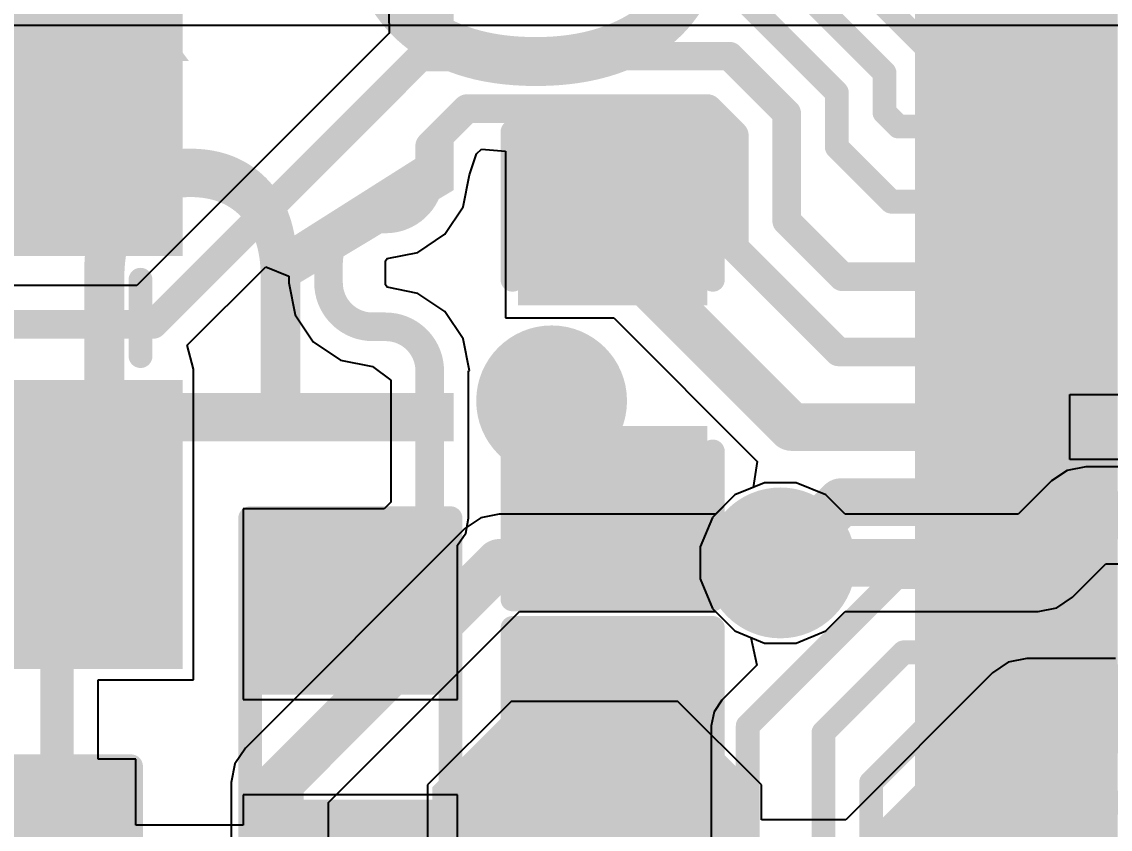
# Model space of a CAD drawing. Header units: millimetres. Extents: x -23 to 83, y -38 to 11.
# Drawn here: x 58.14 to 63.94, y -13.15 to -8.85 of the extents above; entities that cross this region are included whole.
import ezdxf

# ---------------------------------------------------------------- set-up
doc = ezdxf.new("R2010")
doc.units = ezdxf.units.MM
for name, color, linetype in [('BottomLayer', 5, 'Continuous'), ('BottomPaste', 16, 'Continuous'), ('BottomSolder', 6, 'Continuous'), ('TopLayer', 1, 'Continuous'), ('TopOverlay', 2, 'Continuous'), ('TopPaste', 8, 'Continuous'), ('TopSolder', 216, 'Continuous'), ('ViaHoleLayer', 16, 'Continuous')]:
    doc.layers.add(name, color=color, linetype=linetype)
doc.styles.add('Arial', font='', dxfattribs={"height": 0.2})
doc.styles.get('Arial').set_extended_font_data('Arial')

# ---------------------------------------------------------------- blocks, each defined once
blk = doc.blocks.new('C___0603_32')
at = {"layer": 'TopLayer'}
for points in [[(-0.381, 0.4445), (-0.381, -0.4445), (-1.143, -0.4445), (-1.143, 0.4445)], [(1.143, 0.4445), (1.143, -0.4445), (0.381, -0.4445), (0.381, 0.4445)]]:
    blk.add_hatch(color=1, dxfattribs=at).paths.add_polyline_path(points)
at = {"layer": 'TopPaste'}
for points in [[(-0.381, 0.4445), (-0.381, -0.4445), (-1.143, -0.4445), (-1.143, 0.4445)], [(1.143, 0.4445), (1.143, -0.4445), (0.381, -0.4445), (0.381, 0.4445)]]:
    blk.add_hatch(color=8, dxfattribs=at).paths.add_polyline_path(points)
at = {"layer": 'TopSolder'}
for points in [[(-0.321, 0.5045), (-0.321, -0.5045), (-1.203, -0.5045), (-1.203, 0.5045)], [(1.203, 0.5045), (1.203, -0.5045), (0.321, -0.5045), (0.321, 0.5045)]]:
    blk.add_hatch(color=216, dxfattribs=at).paths.add_polyline_path(points)
at = {"layer": 'TopOverlay', "const_width": 0.127}
for points in [[(-1.2446, -0.5334), (-1.2446, 0.5334)], [(-0.4572, 0.5334), (-1.2446, 0.5334)], [(1.2446, 0.5334), (0.4572, 0.5334)], [(1.2446, -0.5334), (1.2446, 0.5334)], [(-0.4572, -0.5334), (-1.2446, -0.5334)], [(1.2446, -0.5334), (0.4572, -0.5334)]]:
    blk.add_lwpolyline(points, dxfattribs=at)
at = {"layer": 'TopOverlay', "const_width": 0.0635}
for points in [[(-1.2764, 0.5334, 1), (-1.2128, 0.5334, 1)], [(-1.2764, 0.5334, 1), (-1.2128, 0.5334, 1)], [(-0.4889, 0.5334, 1), (-0.4254, 0.5334, 1)], [(0.4254, 0.5334, 1), (0.4889, 0.5334, 1)], [(1.2128, 0.5334, 1), (1.2764, 0.5334, 1)], [(1.2128, 0.5334, 1), (1.2764, 0.5334, 1)], [(-1.2764, -0.5334, 1), (-1.2128, -0.5334, 1)], [(-1.2764, -0.5334, 1), (-1.2128, -0.5334, 1)], [(-0.4889, -0.5334, 1), (-0.4254, -0.5334, 1)], [(0.4254, -0.5334, 1), (0.4889, -0.5334, 1)], [(1.2128, -0.5334, 1), (1.2764, -0.5334, 1)], [(1.2128, -0.5334, 1), (1.2764, -0.5334, 1)]]:
    blk.add_lwpolyline(points, format="xyb", close=True, dxfattribs=at)
blk = doc.blocks.new('C___0603_39')
at = {"layer": 'TopLayer'}
for points in [[(-0.381, 0.4445), (-0.381, -0.4445), (-1.143, -0.4445), (-1.143, 0.4445)], [(1.143, 0.4445), (1.143, -0.4445), (0.381, -0.4445), (0.381, 0.4445)]]:
    blk.add_hatch(color=1, dxfattribs=at).paths.add_polyline_path(points)
at = {"layer": 'TopPaste'}
for points in [[(-0.381, 0.4445), (-0.381, -0.4445), (-1.143, -0.4445), (-1.143, 0.4445)], [(1.143, 0.4445), (1.143, -0.4445), (0.381, -0.4445), (0.381, 0.4445)]]:
    blk.add_hatch(color=8, dxfattribs=at).paths.add_polyline_path(points)
at = {"layer": 'TopSolder'}
for points in [[(-0.321, 0.5045), (-0.321, -0.5045), (-1.203, -0.5045), (-1.203, 0.5045)], [(1.203, 0.5045), (1.203, -0.5045), (0.321, -0.5045), (0.321, 0.5045)]]:
    blk.add_hatch(color=216, dxfattribs=at).paths.add_polyline_path(points)
at = {"layer": 'TopOverlay', "const_width": 0.127}
for points in [[(-1.2446, 0.5334), (-1.2446, -0.5334)], [(-0.4572, 0.5334), (-1.2446, 0.5334)], [(1.2446, 0.5334), (0.4572, 0.5334)], [(1.2446, 0.5334), (1.2446, -0.5334)], [(-0.4572, -0.5334), (-1.2446, -0.5334)], [(1.2446, -0.5334), (0.4572, -0.5334)]]:
    blk.add_lwpolyline(points, dxfattribs=at)
at = {"layer": 'TopOverlay', "const_width": 0.0635}
for points in [[(-1.2764, 0.5334, 1), (-1.2128, 0.5334, 1)], [(-1.2764, 0.5334, 1), (-1.2128, 0.5334, 1)], [(-0.4889, 0.5334, 1), (-0.4254, 0.5334, 1)], [(0.4254, 0.5334, 1), (0.4889, 0.5334, 1)], [(1.2128, 0.5334, 1), (1.2764, 0.5334, 1)], [(1.2128, 0.5334, 1), (1.2764, 0.5334, 1)], [(-1.2764, -0.5334, 1), (-1.2128, -0.5334, 1)], [(-1.2764, -0.5334, 1), (-1.2128, -0.5334, 1)], [(-0.4889, -0.5334, 1), (-0.4254, -0.5334, 1)], [(0.4254, -0.5334, 1), (0.4889, -0.5334, 1)], [(1.2128, -0.5334, 1), (1.2764, -0.5334, 1)], [(1.2128, -0.5334, 1), (1.2764, -0.5334, 1)]]:
    blk.add_lwpolyline(points, format="xyb", close=True, dxfattribs=at)
blk = doc.blocks.new('CAP_0603_40')
at = {"layer": 'TopLayer'}
for points in [[(-0.381, 0.4445), (-0.381, -0.4445), (-1.143, -0.4445), (-1.143, 0.4445)], [(1.143, 0.4445), (1.143, -0.4445), (0.381, -0.4445), (0.381, 0.4445)]]:
    blk.add_hatch(color=1, dxfattribs=at).paths.add_polyline_path(points)
at = {"layer": 'TopPaste'}
for points in [[(-0.381, 0.4445), (-0.381, -0.4445), (-1.143, -0.4445), (-1.143, 0.4445)], [(1.143, 0.4445), (1.143, -0.4445), (0.381, -0.4445), (0.381, 0.4445)]]:
    blk.add_hatch(color=8, dxfattribs=at).paths.add_polyline_path(points)
at = {"layer": 'TopSolder'}
for points in [[(-0.321, 0.5045), (-0.321, -0.5045), (-1.203, -0.5045), (-1.203, 0.5045)], [(1.203, 0.5045), (1.203, -0.5045), (0.321, -0.5045), (0.321, 0.5045)]]:
    blk.add_hatch(color=216, dxfattribs=at).paths.add_polyline_path(points)
at = {"layer": 'TopOverlay', "const_width": 0.127}
for points in [[(-1.2446, -0.5334), (-1.2446, 0.5334)], [(-0.4572, 0.5334), (-1.2446, 0.5334)], [(1.2446, 0.5334), (0.4572, 0.5334)], [(1.2446, -0.5334), (1.2446, 0.5334)], [(-0.4572, -0.5334), (-1.2446, -0.5334)], [(1.2446, -0.5334), (0.4572, -0.5334)]]:
    blk.add_lwpolyline(points, dxfattribs=at)
at = {"layer": 'TopOverlay', "const_width": 0.0635}
for points in [[(-1.2764, 0.5334, 1), (-1.2128, 0.5334, 1)], [(-1.2764, 0.5334, 1), (-1.2128, 0.5334, 1)], [(-0.4889, 0.5334, 1), (-0.4254, 0.5334, 1)], [(0.4254, 0.5334, 1), (0.4889, 0.5334, 1)], [(1.2128, 0.5334, 1), (1.2764, 0.5334, 1)], [(1.2128, 0.5334, 1), (1.2764, 0.5334, 1)], [(-1.2764, -0.5334, 1), (-1.2128, -0.5334, 1)], [(-1.2764, -0.5334, 1), (-1.2128, -0.5334, 1)], [(-0.4889, -0.5334, 1), (-0.4254, -0.5334, 1)], [(0.4254, -0.5334, 1), (0.4889, -0.5334, 1)], [(1.2128, -0.5334, 1), (1.2764, -0.5334, 1)], [(1.2128, -0.5334, 1), (1.2764, -0.5334, 1)]]:
    blk.add_lwpolyline(points, format="xyb", close=True, dxfattribs=at)
blk = doc.blocks.new('R___0603_110')
at = {"layer": 'TopLayer'}
for points in [[(-0.381, 0.4445), (-0.381, -0.4445), (-1.143, -0.4445), (-1.143, 0.4445)], [(1.143, 0.4445), (1.143, -0.4445), (0.381, -0.4445), (0.381, 0.4445)]]:
    blk.add_hatch(color=1, dxfattribs=at).paths.add_polyline_path(points)
at = {"layer": 'TopPaste'}
for points in [[(-0.381, 0.4445), (-0.381, -0.4445), (-1.143, -0.4445), (-1.143, 0.4445)], [(1.143, 0.4445), (1.143, -0.4445), (0.381, -0.4445), (0.381, 0.4445)]]:
    blk.add_hatch(color=8, dxfattribs=at).paths.add_polyline_path(points)
at = {"layer": 'TopSolder'}
for points in [[(-0.2794, 0.5461), (-0.2794, -0.5461), (-1.2446, -0.5461), (-1.2446, 0.5461)], [(1.2446, 0.5461), (1.2446, -0.5461), (0.2794, -0.5461), (0.2794, 0.5461)]]:
    blk.add_hatch(color=216, dxfattribs=at).paths.add_polyline_path(points)
at = {"layer": 'TopOverlay', "const_width": 0.127}
for points in [[(1.2192, 0.5334), (-1.2192, 0.5334)], [(-1.2192, -0.5334), (-1.2192, 0.5334)], [(1.2192, -0.5334), (1.2192, 0.5334)], [(1.2192, -0.5334), (-1.2192, -0.5334)]]:
    blk.add_lwpolyline(points, dxfattribs=at)
at = {"layer": 'TopOverlay', "const_width": 0.0635}
for points in [[(-1.25095, 0.5334, 1), (-1.18745, 0.5334, 1)], [(-1.25095, 0.5334, 1), (-1.18745, 0.5334, 1)], [(1.18745, 0.5334, 1), (1.25095, 0.5334, 1)], [(1.18745, 0.5334, 1), (1.25095, 0.5334, 1)], [(-1.25095, -0.5334, 1), (-1.18745, -0.5334, 1)], [(-1.25095, -0.5334, 1), (-1.18745, -0.5334, 1)], [(1.18745, -0.5334, 1), (1.25095, -0.5334, 1)], [(1.18745, -0.5334, 1), (1.25095, -0.5334, 1)]]:
    blk.add_lwpolyline(points, format="xyb", close=True, dxfattribs=at)
blk = doc.blocks.new('QFN_56__7X7__121')
at = {"layer": 'TopLayer'}
for points in [[(-1.9, -3.8755), (-1.9, -3.0005), (-1.7, -3.0005), (-1.7, -3.8755)], [(-1.5, -3.8755), (-1.5, -3.0005), (-1.3, -3.0005), (-1.3, -3.8755)], [(-1.1, -3.8755), (-1.1, -3.0005), (-0.9, -3.0005), (-0.9, -3.8755)], [(-0.7, -3.8755), (-0.7, -3.0005), (-0.5, -3.0005), (-0.5, -3.8755)], [(-0.3, -3.8755), (-0.3, -3.0005), (-0.1, -3.0005), (-0.1, -3.8755)], [(0.1, -3.8755), (0.1, -3.0005), (0.3, -3.0005), (0.3, -3.8755)], [(0.5, -3.8755), (0.5, -3.0005), (0.7, -3.0005), (0.7, -3.8755)], [(0.9, -3.8755), (0.9, -3.0005), (1.1, -3.0005), (1.1, -3.8755)], [(1.3, -3.8755), (1.3, -3.0005), (1.5, -3.0005), (1.5, -3.8755)], [(1.7, -3.8755), (1.7, -3.0005), (1.9, -3.0005), (1.9, -3.8755)], [(2.1, -3.8755), (2.1, -3.0005), (2.3, -3.0005), (2.3, -3.8755)]]:
    blk.add_hatch(color=1, dxfattribs=at).paths.add_polyline_path(points)
at = {"layer": 'TopPaste'}
for points in [[(-1.9, -3.8755), (-1.9, -3.0005), (-1.7, -3.0005), (-1.7, -3.8755)], [(-1.5, -3.8755), (-1.5, -3.0005), (-1.3, -3.0005), (-1.3, -3.8755)], [(-1.1, -3.8755), (-1.1, -3.0005), (-0.9, -3.0005), (-0.9, -3.8755)], [(-0.7, -3.8755), (-0.7, -3.0005), (-0.5, -3.0005), (-0.5, -3.8755)], [(-0.3, -3.8755), (-0.3, -3.0005), (-0.1, -3.0005), (-0.1, -3.8755)], [(0.1, -3.8755), (0.1, -3.0005), (0.3, -3.0005), (0.3, -3.8755)], [(0.5, -3.8755), (0.5, -3.0005), (0.7, -3.0005), (0.7, -3.8755)], [(0.9, -3.8755), (0.9, -3.0005), (1.1, -3.0005), (1.1, -3.8755)], [(1.3, -3.8755), (1.3, -3.0005), (1.5, -3.0005), (1.5, -3.8755)], [(1.7, -3.8755), (1.7, -3.0005), (1.9, -3.0005), (1.9, -3.8755)], [(2.1, -3.8755), (2.1, -3.0005), (2.3, -3.0005), (2.3, -3.8755)]]:
    blk.add_hatch(color=8, dxfattribs=at).paths.add_polyline_path(points)
at = {"layer": 'TopSolder'}
for points in [[(-2.0016, -3.9771), (-2.0016, -2.8989), (-1.5984, -2.8989), (-1.5984, -3.9771)], [(-1.6016, -3.9771), (-1.6016, -2.8989), (-1.1984, -2.8989), (-1.1984, -3.9771)], [(-1.2016, -3.9771), (-1.2016, -2.8989), (-0.7984, -2.8989), (-0.7984, -3.9771)], [(-0.8016, -3.9771), (-0.8016, -2.8989), (-0.3984, -2.8989), (-0.3984, -3.9771)], [(-0.4016, -3.9771), (-0.4016, -2.8989), (0.0016, -2.8989), (0.0016, -3.9771)], [(-0.0016, -3.9771), (-0.0016, -2.8989), (0.4016, -2.8989), (0.4016, -3.9771)], [(0.3984, -3.9771), (0.3984, -2.8989), (0.8016, -2.8989), (0.8016, -3.9771)], [(0.7984, -3.9771), (0.7984, -2.8989), (1.2016, -2.8989), (1.2016, -3.9771)], [(1.1984, -3.9771), (1.1984, -2.8989), (1.6016, -2.8989), (1.6016, -3.9771)], [(1.5984, -3.9771), (1.5984, -2.8989), (2.0016, -2.8989), (2.0016, -3.9771)], [(1.9984, -3.9771), (1.9984, -2.8989), (2.4016, -2.8989), (2.4016, -3.9771)]]:
    blk.add_hatch(color=216, dxfattribs=at).paths.add_polyline_path(points)
blk = doc.blocks.new('MCSJK_7U_12_00_10_10_80_B_10_124')
at = {"layer": 'TopLayer'}
for points in [[(-1.8, 1.45), (-0.4, 1.45), (-0.4, 0.25), (-1.8, 0.25)], [(0.4, 1.45), (1.8, 1.45), (1.8, 0.25), (0.4, 0.25)], [(-1.8, -0.25), (-0.4, -0.25), (-0.4, -1.45), (-1.8, -1.45)], [(0.4, -0.25), (1.8, -0.25), (1.8, -1.45), (0.4, -1.45)]]:
    blk.add_hatch(color=1, dxfattribs=at).paths.add_polyline_path(points)
at = {"layer": 'TopPaste'}
for points in [[(-1.8, 1.45), (-0.4, 1.45), (-0.4, 0.25), (-1.8, 0.25)], [(0.4, 1.45), (1.8, 1.45), (1.8, 0.25), (0.4, 0.25)], [(-1.8, -0.25), (-0.4, -0.25), (-0.4, -1.45), (-1.8, -1.45)], [(0.4, -0.25), (1.8, -0.25), (1.8, -1.45), (0.4, -1.45)]]:
    blk.add_hatch(color=8, dxfattribs=at).paths.add_polyline_path(points)
at = {"layer": 'TopSolder'}
for points in [[(-1.87, 1.52), (-0.33, 1.52), (-0.33, 0.18), (-1.87, 0.18)], [(0.33, 1.52), (1.87, 1.52), (1.87, 0.18), (0.33, 0.18)], [(-1.87, -0.18), (-0.33, -0.18), (-0.33, -1.52), (-1.87, -1.52)], [(0.33, -0.18), (1.87, -0.18), (1.87, -1.52), (0.33, -1.52)]]:
    blk.add_hatch(color=216, dxfattribs=at).paths.add_polyline_path(points)
at = {"layer": 'TopOverlay', "const_width": 0.127}
for points in [[(0.2032, 1.2954), (-0.2032, 1.2954)], [(-1.651, -0.0508), (-1.651, 0.1016)], [(1.651, -0.0508), (1.651, 0.1016)], [(-2.0574, -0.9652), (-2.0574, -0.7112)], [(-1.9304, -0.8382), (-2.0574, -0.7112)], [(-2.0574, -0.9652), (-1.9304, -0.8382)], [(0.2032, -1.2954), (-0.2032, -1.2954)]]:
    blk.add_lwpolyline(points, dxfattribs=at)
at = {"layer": 'TopOverlay', "const_width": 0.0635}
for points in [[(-0.2349, 1.2954, 1), (-0.1714, 1.2954, 1)], [(0.1714, 1.2954, 1), (0.2349, 1.2954, 1)], [(-1.6827, 0.1016, 1), (-1.6193, 0.1016, 1)], [(1.6193, 0.1016, 1), (1.6827, 0.1016, 1)], [(-1.6827, -0.0508, 1), (-1.6193, -0.0508, 1)], [(1.6193, -0.0508, 1), (1.6827, -0.0508, 1)], [(-2.0892, -0.7112, 1), (-2.0257, -0.7112, 1)], [(-2.0892, -0.7112, 1), (-2.0257, -0.7112, 1)], [(-1.9622, -0.8382, 1), (-1.8986, -0.8382, 1)], [(-1.9622, -0.8382, 1), (-1.8986, -0.8382, 1)], [(-2.0892, -0.9652, 1), (-2.0257, -0.9652, 1)], [(-2.0892, -0.9652, 1), (-2.0257, -0.9652, 1)], [(-0.2349, -1.2954, 1), (-0.1714, -1.2954, 1)], [(0.1714, -1.2954, 1), (0.2349, -1.2954, 1)]]:
    blk.add_lwpolyline(points, format="xyb", close=True, dxfattribs=at)
blk = doc.blocks.new('T__________B_128')
at = {"layer": 'BottomLayer'}
blk.add_hatch(color=5, dxfattribs=at).paths.add_polyline_path([(0.381, 0.762), (-0.381, 0.762), (-0.762, 0.381), (-0.762, -0.381), (-0.381, -0.762), (0.381, -0.762), (0.762, -0.381), (0.762, 0.381)])
at = {"layer": 'BottomPaste'}
blk.add_hatch(color=16, dxfattribs=at).paths.add_polyline_path([(0.381, 0.762), (-0.381, 0.762), (-0.762, 0.381), (-0.762, -0.381), (-0.381, -0.762), (0.381, -0.762), (0.762, -0.381), (0.762, 0.381)])
at = {"layer": 'BottomSolder'}
blk.add_hatch(color=6, dxfattribs=at).paths.add_polyline_path([(0.4318, 0.8636), (-0.4318, 0.8636), (-0.8636, 0.4318), (-0.8636, -0.4318), (-0.4318, -0.8636), (0.4318, -0.8636), (0.8636, -0.4318), (0.8636, 0.4318)])

msp = doc.modelspace()

# ---------------------------------------------------------------- hatches: boundary and pattern name
at = {"layer": 'BottomLayer'}
h = msp.add_hatch(color=5, dxfattribs=at)
edge = h.paths.add_edge_path()
edge.add_arc((60.96, -10.8712), 0.3, 0, 360)
h = msp.add_hatch(color=5, dxfattribs=at)
edge = h.paths.add_edge_path()
edge.add_arc((62.1784, -11.734), 0.3, 0, 360)
at = {"layer": 'BottomSolder'}
h = msp.add_hatch(color=6, dxfattribs=at)
edge = h.paths.add_edge_path()
edge.add_arc((60.96, -10.8712), 0.4016, 0, 360)
h = msp.add_hatch(color=6, dxfattribs=at)
edge = h.paths.add_edge_path()
edge.add_arc((62.1784, -11.734), 0.4016, 0, 360)
h = msp.add_hatch(color=6, dxfattribs=at)
edge = h.paths.add_edge_path()
edge.add_arc((64.2996, -12.5106), 0.4016, 0, 360)
at = {"layer": 'TopLayer'}
h = msp.add_hatch(color=1, dxfattribs=at)
edge = h.paths.add_edge_path()
edge.add_arc((60.96, -10.8712), 0.3, 0, 360)
h = msp.add_hatch(color=1, dxfattribs=at)
edge = h.paths.add_edge_path()
edge.add_arc((62.1784, -11.734), 0.3, 0, 360)
at = {"layer": 'TopSolder'}
h = msp.add_hatch(color=216, dxfattribs=at)
edge = h.paths.add_edge_path()
edge.add_arc((60.96, -10.8712), 0.4016, 0, 360)
h = msp.add_hatch(color=216, dxfattribs=at)
edge = h.paths.add_edge_path()
edge.add_arc((62.1784, -11.734), 0.4016, 0, 360)
h = msp.add_hatch(color=216, dxfattribs=at)
edge = h.paths.add_edge_path()
edge.add_arc((64.2996, -12.5106), 0.4016, 0, 360)
at = {"layer": 'ViaHoleLayer'}
h = msp.add_hatch(color=16, dxfattribs=at)
edge = h.paths.add_edge_path()
edge.add_arc((60.96, -10.8712), 0.15, 0, 360)
h = msp.add_hatch(color=16, dxfattribs=at)
edge = h.paths.add_edge_path()
edge.add_arc((62.1784, -11.734), 0.15, 0, 360)

# ---------------------------------------------------------------- linework, layer by layer
at = {"layer": 'BottomLayer'}
for p, q in [((52.0356, -8.8701), (70.9004, -8.8701)), ((63.7057, -11.2415), (63.6217, -11.2977)), ((63.8048, -11.2218), (63.7057, -11.2415)), ((64.3997, -11.2218), (63.8048, -11.2218)), ((63.6217, -11.2977), (63.4443, -11.475)), ((62.0935, -11.307), (61.9365, -11.372)), ((62.2633, -11.307), (62.0935, -11.307)), ((62.4203, -11.372), (62.2633, -11.307)), ((61.9365, -11.372), (61.8335, -11.475)), ((62.5233, -11.475), (62.4203, -11.372)), ((60.6814, -11.475), (60.5823, -11.4947)), ((61.8335, -11.475), (60.6814, -11.475)), ((63.4443, -11.475), (62.5233, -11.475)), ((60.5823, -11.4947), (60.4983, -11.5509)), ((60.4983, -11.5509), (59.3291, -12.7201)), ((63.7347, -11.9171), (63.9121, -11.7398)), ((63.9121, -11.7398), (64.3997, -11.7398)), ((63.6507, -11.9733), (63.7347, -11.9171)), ((59.7712, -13.0105), (60.7887, -11.993)), ((60.7887, -11.993), (61.8335, -11.993)), ((61.8335, -11.993), (61.9365, -12.096)), ((62.4203, -12.096), (62.5233, -11.993)), ((62.5233, -11.993), (63.5516, -11.993)), ((63.5516, -11.993), (63.6507, -11.9733)), ((61.9365, -12.096), (62.0935, -12.161)), ((62.2633, -12.161), (62.4203, -12.096)), ((62.0935, -12.161), (62.2633, -12.161)), ((63.3925, -12.2633), (63.3085, -12.3195)), ((63.4916, -12.2436), (63.3925, -12.2633)), ((63.9627, -12.2436), (63.4916, -12.2436)), ((63.3085, -12.3195), (62.5265, -13.1014)), ((60.7441, -12.4714), (60.2996, -12.9159)), ((61.6331, -12.4714), (60.7441, -12.4714)), ((62.0776, -12.9159), (61.6331, -12.4714)), ((59.3291, -12.7201), (59.2729, -12.8041)), ((59.2729, -12.8041), (59.2532, -12.9032)), ((59.2532, -12.9032), (59.2532, -14.0061)), ((60.2996, -12.9159), (60.2996, -13.8049)), ((62.0776, -13.1014), (62.0776, -12.9159)), ((59.7712, -14.0061), (59.7712, -13.0105)), ((62.5265, -13.1014), (62.0776, -13.1014))]:
    msp.add_line(p, q, dxfattribs=at)
at = {"layer": 'BottomLayer', "const_width": 0.254}
for points in [[(63.5516, -11.734), (63.8048, -11.4808)], [(63.8048, -11.4808), (64.7446, -11.4808)], [(59.5122, -12.9032), (60.6814, -11.734)], [(60.6814, -11.734), (62.1784, -11.734)], [(62.1784, -11.734), (63.5516, -11.734)], [(62.6338, -13.3604), (63.4916, -12.5026)], [(63.4916, -12.5026), (64.2916, -12.5026)], [(59.5122, -14.351), (59.5122, -12.9032)]]:
    msp.add_lwpolyline(points, dxfattribs=at)
at = {"layer": 'BottomLayer', "const_width": 0.127}
for points in [[(63.7413, -11.4808, 1), (63.8683, -11.4808, 1)], [(63.7413, -11.4808, 1), (63.8683, -11.4808, 1)], [(60.6179, -11.734, 1), (60.7449, -11.734, 1)], [(60.6179, -11.734, 1), (60.7449, -11.734, 1)], [(62.1149, -11.734, 1), (62.2419, -11.734, 1)], [(62.1149, -11.734, 1), (62.2419, -11.734, 1)], [(63.4881, -11.734, 1), (63.6151, -11.734, 1)], [(63.4881, -11.734, 1), (63.6151, -11.734, 1)], [(63.4281, -12.5026, 1), (63.5551, -12.5026, 1)], [(63.4281, -12.5026, 1), (63.5551, -12.5026, 1)], [(59.4487, -12.9032, 1), (59.5757, -12.9032, 1)], [(59.4487, -12.9032, 1), (59.5757, -12.9032, 1)]]:
    msp.add_lwpolyline(points, format="xyb", close=True, dxfattribs=at)
at = {"layer": 'TopLayer'}
for p, q in [((60.0931, -8.8092), (60.0946, -8.9123)), ((60.0935, -8.9152), (58.7514, -10.2573)), ((60.0946, -8.9123), (60.0935, -8.9152)), ((60.5227, -9.6676), (60.5606, -9.5563)), ((60.5606, -9.5563), (60.5866, -9.5303)), ((60.5866, -9.5303), (60.7136, -9.5412)), ((60.7136, -9.5412), (60.7136, -10.4295)), ((60.4887, -9.8386), (60.5227, -9.6676)), ((60.5227, -9.6676), (60.5227, -9.6676)), ((60.3919, -9.9835), (60.4887, -9.8386)), ((60.2469, -10.0804), (60.3919, -9.9835)), ((60.0839, -10.1128), (60.2469, -10.0804)), ((60.076, -10.1262), (60.0839, -10.1128)), ((60.076, -10.2533), (60.076, -10.1262)), ((59.0192, -10.5755), (59.4375, -10.1572)), ((59.4375, -10.1572), (59.5599, -10.2079)), ((58.7514, -10.2573), (57.4154, -10.2573)), ((59.5599, -10.2079), (59.5599, -10.2419)), ((59.5599, -10.2419), (59.5599, -10.2419)), ((59.5599, -10.2419), (59.5939, -10.4129)), ((60.0839, -10.2667), (60.076, -10.2533)), ((60.2469, -10.2991), (60.0839, -10.2667)), ((60.3919, -10.396), (60.2469, -10.2991)), ((59.5939, -10.4129), (59.6907, -10.5578)), ((60.4887, -10.5409), (60.3919, -10.396)), ((60.7136, -10.4295), (61.2905, -10.4295)), ((61.2905, -10.4295), (62.0546, -11.1936)), ((60.5227, -10.7118), (60.4887, -10.5409)), ((59.0521, -10.7025), (59.0192, -10.5755)), ((59.6907, -10.5578), (59.8357, -10.6547)), ((59.8357, -10.6547), (60.0066, -10.6887)), ((59.0521, -12.3565), (59.0521, -10.7025)), ((59.0521, -10.7025), (59.0521, -10.7025)), ((60.0066, -10.6887), (60.0066, -10.6887)), ((60.0066, -10.6887), (60.1037, -10.7608)), ((60.5181, -11.4964), (60.5181, -10.7118)), ((60.5181, -10.7118), (60.5227, -10.7118)), ((60.1037, -10.7608), (60.1037, -11.4106)), ((63.7198, -11.1835), (63.7198, -10.8375)), ((63.7198, -10.8375), (63.9996, -10.8375)), ((63.9996, -11.1835), (63.7198, -11.1835)), ((62.0546, -11.1936), (62.0331, -11.332)), ((62.0331, -11.332), (61.9365, -11.372)), ((60.1037, -11.4106), (60.0689, -11.4455)), ((61.9365, -11.372), (61.8164, -11.4921)), ((60.0689, -11.4455), (59.3166, -11.4455)), ((59.3166, -11.4455), (59.3166, -12.4615)), ((60.5023, -11.5757), (60.5181, -11.4964)), ((60.5181, -11.4964), (60.5181, -11.4964)), ((61.8164, -11.4921), (61.7514, -11.6491)), ((60.4596, -11.6397), (60.5023, -11.5757)), ((60.4596, -12.4615), (60.4596, -11.6397)), ((61.7514, -11.6491), (61.7514, -11.8189)), ((61.7514, -11.8189), (61.8164, -11.9759)), ((61.8164, -11.9759), (61.9365, -12.096)), ((61.9365, -12.096), (62.0208, -12.1309)), ((62.0208, -12.1309), (62.053, -12.2783)), ((62.053, -12.2783), (61.8673, -12.4641)), ((58.5452, -12.779), (58.5452, -12.3565)), ((58.5452, -12.3565), (59.0521, -12.3565)), ((59.3166, -12.4615), (60.4596, -12.4615)), ((61.8673, -12.4641), (61.8252, -12.5271)), ((61.8252, -12.5271), (61.8104, -12.6014)), ((61.8104, -12.6014), (61.8104, -13.5791)), ((58.7451, -12.779), (58.5452, -12.779)), ((58.7451, -13.1304), (58.7451, -12.779)), ((60.4596, -12.9695), (59.3166, -12.9695)), ((59.3166, -12.9695), (59.3166, -13.1304)), ((60.4596, -13.8262), (60.4596, -12.9695)), ((59.3166, -13.1304), (58.7451, -13.1304))]:
    msp.add_line(p, q, dxfattribs=at)
for points, const_width in [([(61.775, -7.8078), (62.9412, -8.974)], 0.127), ([(61.4837, -7.8757), (62.7329, -9.1249)], 0.127), ([(61.8721, -8.6233), (62.4789, -9.2301)], 0.127), ([(62.9412, -8.974), (63.3986, -8.974)], 0.127), ([(63.3986, -8.974), (63.4351, -9.0105)], 0.127), ([(58.8372, -10.4644), (60.2657, -9.0359)], 0.1524), ([(60.2657, -9.0359), (61.9076, -9.0359)], 0.1524), ([(61.9076, -9.0359), (62.2122, -9.3406)], 0.1524), ([(62.7329, -9.3362), (62.7329, -9.1249)], 0.127), ([(62.4789, -9.5199), (62.4789, -9.2301)], 0.127), ([(60.3109, -9.513), (60.5085, -9.3153)], 0.1524), ([(60.5085, -9.3153), (61.7918, -9.3153)], 0.1524), ([(61.7918, -9.3153), (61.9328, -9.4563)], 0.1524), ([(62.2122, -9.9136), (62.2122, -9.3406)], 0.1524), ([(62.7329, -9.3362), (62.8073, -9.4106)], 0.127), ([(61.9328, -10.0551), (61.9328, -9.4563)], 0.1524), ([(62.8073, -9.4106), (63.4351, -9.4106)], 0.127), ([(60.3109, -9.6676), (60.3109, -9.513)], 0.1524), ([(62.4789, -9.5199), (62.7696, -9.8106)], 0.127), ([(62.7696, -9.8106), (63.4351, -9.8106)], 0.127), ([(60.0066, -9.9026), (60.076, -9.9026)], 0.1524), ([(61.1999, -9.9727), (62.2377, -11.0105)], 0.254), ([(62.2122, -9.9136), (62.5093, -10.2107)], 0.1524), ([(61.9328, -10.0551), (62.4882, -10.6105)], 0.1524), ([(59.7717, -10.2419), (59.7717, -10.1375)], 0.1524), ([(62.5093, -10.2107), (63.4351, -10.2107)], 0.1524), ([(56.9972, -10.4644), (58.8372, -10.4644)], 0.1524), ([(60.0066, -10.4769), (60.076, -10.4769)], 0.1524), ([(62.4882, -10.6105), (63.4351, -10.6105)], 0.1524), ([(60.3109, -11.4964), (60.3109, -10.7118)], 0.1524), ([(62.2377, -11.0105), (63.4351, -11.0105)], 0.254), ([(62.1784, -11.734), (62.5019, -11.4105)], 0.254), ([(62.5019, -11.4105), (63.4351, -11.4105)], 0.254), ([(59.8029, -12.0044), (60.3109, -11.4964)], 0.1524), ([(58.3251, -13.2625), (58.3251, -11.5295)], 0.1778), ([(62.0046, -12.6014), (62.7958, -11.8102)], 0.127), ([(62.7958, -11.8102), (63.4351, -11.8102)], 0.127), ([(62.4078, -12.6377), (62.8352, -12.2103)], 0.127), ([(62.8352, -12.2103), (63.4351, -12.2103)], 0.127), ([(62.0046, -14.5196), (62.0046, -12.6014)], 0.127), ([(62.4078, -15.0612), (62.4078, -12.6377)], 0.127), ([(62.6618, -12.9032), (62.9547, -12.6103)], 0.127), ([(62.9547, -12.6103), (63.4351, -12.6103)], 0.127), ([(62.6618, -15.6972), (62.6618, -12.9032)], 0.127), ([(63.4351, -13.0105), (64.2252, -13.0105)], 0.127)]:
    msp.add_lwpolyline(points, dxfattribs=dict(at, const_width=const_width))
for points, const_width in [([(62.9095, -8.974, 1), (62.973, -8.974, 1)], 0.0635), ([(62.9095, -8.974, 1), (62.973, -8.974, 1)], 0.0635), ([(63.3669, -8.974, 1), (63.4304, -8.974, 1)], 0.0635), ([(63.3669, -8.974, 1), (63.4304, -8.974, 1)], 0.0635), ([(60.2276, -9.0359, 1), (60.3038, -9.0359, 1)], 0.0762), ([(60.2276, -9.0359, 1), (60.3038, -9.0359, 1)], 0.0762), ([(61.8695, -9.0359, 1), (61.9457, -9.0359, 1)], 0.0762), ([(61.8695, -9.0359, 1), (61.9457, -9.0359, 1)], 0.0762), ([(63.4034, -9.0105, 1), (63.4669, -9.0105, 1)], 0.0635), ([(62.7012, -9.1249, 1), (62.7647, -9.1249, 1)], 0.0635), ([(62.7012, -9.1249, 1), (62.7647, -9.1249, 1)], 0.0635), ([(62.4472, -9.2301, 1), (62.5107, -9.2301, 1)], 0.0635), ([(62.4472, -9.2301, 1), (62.5107, -9.2301, 1)], 0.0635), ([(60.4704, -9.3153, 1), (60.5466, -9.3153, 1)], 0.0762), ([(60.4704, -9.3153, 1), (60.5466, -9.3153, 1)], 0.0762), ([(61.7537, -9.3153, 1), (61.8299, -9.3153, 1)], 0.0762), ([(61.7537, -9.3153, 1), (61.8299, -9.3153, 1)], 0.0762), ([(62.1741, -9.3406, 1), (62.2503, -9.3406, 1)], 0.0762), ([(62.1741, -9.3406, 1), (62.2503, -9.3406, 1)], 0.0762), ([(62.7012, -9.3362, 1), (62.7647, -9.3362, 1)], 0.0635), ([(62.7012, -9.3362, 1), (62.7647, -9.3362, 1)], 0.0635), ([(61.8947, -9.4563, 1), (61.9709, -9.4563, 1)], 0.0762), ([(61.8947, -9.4563, 1), (61.9709, -9.4563, 1)], 0.0762), ([(62.7756, -9.4106, 1), (62.8391, -9.4106, 1)], 0.0635), ([(62.7756, -9.4106, 1), (62.8391, -9.4106, 1)], 0.0635), ([(63.4034, -9.4106, 1), (63.4669, -9.4106, 1)], 0.0635), ([(60.2728, -9.513, 1), (60.349, -9.513, 1)], 0.0762), ([(60.2728, -9.513, 1), (60.349, -9.513, 1)], 0.0762), ([(62.4472, -9.5199, 1), (62.5107, -9.5199, 1)], 0.0635), ([(62.4472, -9.5199, 1), (62.5107, -9.5199, 1)], 0.0635), ([(60.2728, -9.6676, 1), (60.349, -9.6676, 1)], 0.0762), ([(60.2728, -9.6676, 1), (60.349, -9.6676, 1)], 0.0762), ([(62.7379, -9.8106, 1), (62.8014, -9.8106, 1)], 0.0635), ([(62.7379, -9.8106, 1), (62.8014, -9.8106, 1)], 0.0635), ([(63.4034, -9.8106, 1), (63.4669, -9.8106, 1)], 0.0635), ([(59.9685, -9.9026, 1), (60.0447, -9.9026, 1)], 0.0762), ([(59.9685, -9.9026, 1), (60.0447, -9.9026, 1)], 0.0762), ([(60.0379, -9.9026, 1), (60.1141, -9.9026, 1)], 0.0762), ([(60.0379, -9.9026, 1), (60.1141, -9.9026, 1)], 0.0762), ([(61.1364, -9.9727, 1), (61.2634, -9.9727, 1)], 0.127), ([(62.1741, -9.9136, 1), (62.2503, -9.9136, 1)], 0.0762), ([(62.1741, -9.9136, 1), (62.2503, -9.9136, 1)], 0.0762), ([(61.8947, -10.0551, 1), (61.9709, -10.0551, 1)], 0.0762), ([(61.8947, -10.0551, 1), (61.9709, -10.0551, 1)], 0.0762), ([(59.7336, -10.1375, 1), (59.8098, -10.1375, 1)], 0.0762), ([(59.7336, -10.1375, 1), (59.8098, -10.1375, 1)], 0.0762), ([(62.4712, -10.2107, 1), (62.5474, -10.2107, 1)], 0.0762), ([(62.4712, -10.2107, 1), (62.5474, -10.2107, 1)], 0.0762), ([(63.397, -10.2107, 1), (63.4732, -10.2107, 1)], 0.0762), ([(59.7336, -10.2419, 1), (59.8098, -10.2419, 1)], 0.0762), ([(59.7336, -10.2419, 1), (59.8098, -10.2419, 1)], 0.0762), ([(58.7991, -10.4644, 1), (58.8753, -10.4644, 1)], 0.0762), ([(58.7991, -10.4644, 1), (58.8753, -10.4644, 1)], 0.0762), ([(59.9685, -10.4769, 1), (60.0447, -10.4769, 1)], 0.0762), ([(59.9685, -10.4769, 1), (60.0447, -10.4769, 1)], 0.0762), ([(60.0379, -10.4769, 1), (60.1141, -10.4769, 1)], 0.0762), ([(60.0379, -10.4769, 1), (60.1141, -10.4769, 1)], 0.0762), ([(62.4501, -10.6105, 1), (62.5263, -10.6105, 1)], 0.0762), ([(62.4501, -10.6105, 1), (62.5263, -10.6105, 1)], 0.0762), ([(63.397, -10.6105, 1), (63.4732, -10.6105, 1)], 0.0762), ([(60.2728, -10.7118, 1), (60.349, -10.7118, 1)], 0.0762), ([(60.2728, -10.7118, 1), (60.349, -10.7118, 1)], 0.0762), ([(62.1742, -11.0105, 1), (62.3012, -11.0105, 1)], 0.127), ([(62.1742, -11.0105, 1), (62.3012, -11.0105, 1)], 0.127), ([(63.3716, -11.0105, 1), (63.4986, -11.0105, 1)], 0.127), ([(62.4384, -11.4105, 1), (62.5654, -11.4105, 1)], 0.127), ([(62.4384, -11.4105, 1), (62.5654, -11.4105, 1)], 0.127), ([(63.3716, -11.4105, 1), (63.4986, -11.4105, 1)], 0.127), ([(60.2728, -11.4964, 1), (60.349, -11.4964, 1)], 0.0762), ([(60.2728, -11.4964, 1), (60.349, -11.4964, 1)], 0.0762), ([(58.2807, -11.5295, 1), (58.3696, -11.5295, 1)], 0.0889), ([(62.1149, -11.734, 1), (62.2419, -11.734, 1)], 0.127), ([(62.7641, -11.8102, 1), (62.8276, -11.8102, 1)], 0.0635), ([(62.7641, -11.8102, 1), (62.8276, -11.8102, 1)], 0.0635), ([(63.4034, -11.8102, 1), (63.4669, -11.8102, 1)], 0.0635), ([(59.7648, -12.0044, 1), (59.841, -12.0044, 1)], 0.0762), ([(62.8034, -12.2103, 1), (62.8669, -12.2103, 1)], 0.0635), ([(62.8034, -12.2103, 1), (62.8669, -12.2103, 1)], 0.0635), ([(63.4034, -12.2103, 1), (63.4669, -12.2103, 1)], 0.0635), ([(61.9729, -12.6014, 1), (62.0364, -12.6014, 1)], 0.0635), ([(61.9729, -12.6014, 1), (62.0364, -12.6014, 1)], 0.0635), ([(62.376, -12.6377, 1), (62.4395, -12.6377, 1)], 0.0635), ([(62.376, -12.6377, 1), (62.4395, -12.6377, 1)], 0.0635), ([(62.9229, -12.6103, 1), (62.9864, -12.6103, 1)], 0.0635), ([(62.9229, -12.6103, 1), (62.9864, -12.6103, 1)], 0.0635), ([(63.4034, -12.6103, 1), (63.4669, -12.6103, 1)], 0.0635), ([(62.63, -12.9032, 1), (62.6935, -12.9032, 1)], 0.0635), ([(62.63, -12.9032, 1), (62.6935, -12.9032, 1)], 0.0635), ([(63.4034, -13.0105, 1), (63.4669, -13.0105, 1)], 0.0635)]:
    msp.add_lwpolyline(points, format="xyb", close=True, dxfattribs=dict(at, const_width=const_width))
at = {"layer": 'TopLayer', "const_width": 0.1524}
for points in [[(60.3109, -9.6676, -0.414214), (60.076, -9.9026)], [(59.7717, -10.1375, -0.414214), (60.0066, -9.9026)], [(60.0066, -10.4769, -0.414214), (59.7717, -10.2419)], [(60.076, -10.4769, -0.414214), (60.3109, -10.7118)]]:
    msp.add_lwpolyline(points, format="xyb", dxfattribs=at)

# ---------------------------------------------------------------- block references
for name, p, rotation in [('QFN_56__7X7__121', (66.8731, -10.8105), 270), ('MCSJK_7U_12_00_10_10_80_B_10_124', (57.4751, -10.4295), 270), ('C___0603_32', (61.2851, -10.6835), 270), ('R___0603_110', (59.8881, -12.7155), 270), ('CAP_0603_40', (61.2851, -13.3251), 270), ('T__________B_128', (61.1886, -13.3604), 180), ('C___0603_39', (57.4751, -13.3505), 180)]:
    msp.add_blockref(name, p, dxfattribs=dict(rotation=rotation))

# ---------------------------------------------------------------- texts
at = {"layer": 'TopOverlay', "style": 'Arial'}
for s, p in [('C21', (61.8695, -9.3344)), ('R19', (60.4389, -11.3114))]:
    msp.add_text(s, height=1.9685, rotation=90, dxfattribs=at).set_placement(p)

doc.saveas('drawing.dxf')
